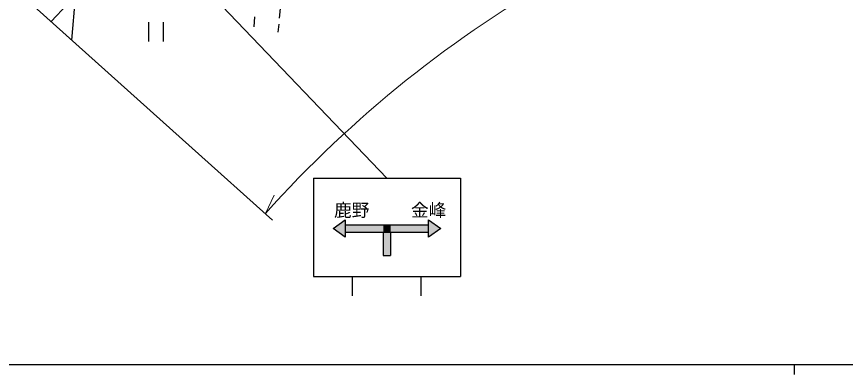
# Model space of a CAD drawing. Units: millimetres at full size, sheet at 1:1000; details may follow other scales. Extents: x 40000 to 680000, y 20000 to 380000.
# Drawn here: x 88735 to 173242, y 204000 to 240492 of the extents above; entities that cross this region are included whole.
import ezdxf
from ezdxf.enums import TextEntityAlignment as Align

# ---------------------------------------------------------------- set-up
doc = ezdxf.new("R2010")
doc.units = ezdxf.units.MM
doc.header["$LTSCALE"] = 1000
for name, color, linetype, lineweight in [('M-BGD', 7, 'Continuous', 25), ('M-BMK-OTRS', 5, 'Continuous', 25), ('M-STR-HTXT', 7, 'Continuous', 13), ('M-STR-STRC', 7, 'Continuous', 25), ('M-TTL-BAND', 7, 'Continuous', 25)]:
    doc.layers.add(name, color=color, linetype=linetype, lineweight=lineweight)
doc.styles.add('ＭＳ ゴシック', font='')
doc.styles.get('ＭＳ ゴシック').set_extended_font_data('MS Gothic')

msp = doc.modelspace()

# ---------------------------------------------------------------- hatches: boundary and pattern name
at = {"layer": 'M-STR-STRC'}
for points in [[(121000, 218885), (122250, 219760), (122250, 219260), (122250, 218510), (122250, 218010)], [(122250, 219760), (122250, 219260), (122250, 218510), (122250, 218010), (121000, 218885)], [(121000, 218885), (122250, 219760), (122250, 219260), (122250, 218510), (122250, 218010)], [(130750, 219260), (130750, 219760), (132000, 218885), (130750, 218010), (130750, 218510)], [(130750, 219260), (130750, 219760), (132000, 218885), (130750, 218010), (130750, 218510)], [(130750, 219260), (130750, 219760), (132000, 218885), (130750, 218010), (130750, 218510)], [(121000, 218885), (121536, 219260), (122250, 219260), (122250, 218510), (122250, 218010)], [(122250, 219260), (130750, 219260), (130750, 218510), (126875, 218510), (126125, 218510), (122250, 218510)], [(122250, 219260), (126125, 219260), (126125, 218510), (122250, 218510)], [(122250, 219260), (130750, 219260), (130750, 218510), (126875, 218510), (126125, 218510), (122250, 218510)], [(126125, 219260), (126875, 219260), (126875, 218510), (126125, 218510)], [(126875, 219260), (130750, 219260), (130750, 218510), (126875, 218510)], [(126125, 218510), (126875, 218510), (126875, 216135), (126125, 216135)], [(126125, 218510), (126875, 218510), (126875, 216135), (126125, 216135)], [(126125, 218510), (126875, 218510), (126875, 216135), (126125, 216135)]]:
    msp.add_hatch(color=256, dxfattribs=at).paths.add_polyline_path(points)

# ---------------------------------------------------------------- linework, layer by layer
at = {"layer": 'M-BGD'}
for p, q in [((94352, 238099), (94753, 242683)), ((115624, 241323), (115521, 240329)), ((112957, 239457), (113031, 240455)), ((102176, 239938), (102176, 237938)), ((103676, 239938), (103676, 237938)), ((115460, 239732), (115375, 238912))]:
    msp.add_line(p, q, dxfattribs=at)
msp.add_lwpolyline([(112152, 255719), (110678, 256305), (108088, 254675), (105419, 252771), (102815, 250683), (99846, 247972), (97258, 245337), (92257, 239977)], dxfattribs=at)
at = {"layer": 'M-BMK-OTRS'}
msp.add_line((84310, 247098), (106652, 227077), dxfattribs=at)
at = {"layer": 'M-STR-HTXT'}
for p, q in [((99133, 252632), (126500, 224000)), ((114844, 219736), (106652, 227077)), ((114099, 220403), (114987, 222293))]:
    msp.add_line(p, q, dxfattribs=at)
msp.add_arc((203464, 140317), 120000, 100.44437, 138.13444, dxfattribs=at)
at = {"layer": 'M-STR-STRC'}
for p, q in [((119000, 224000), (119000, 214000)), ((119000, 224000), (134000, 224000)), ((134000, 224000), (134000, 214000)), ((121000, 218885), (122250, 219760)), ((122250, 219760), (122250, 218010)), ((130750, 218010), (130750, 219760)), ((130750, 219760), (132000, 218885)), ((122250, 218010), (121000, 218885)), ((122250, 219260), (130750, 219260)), ((132000, 218885), (130750, 218010)), ((122250, 218510), (130750, 218510)), ((126125, 218510), (126125, 216135)), ((126875, 218510), (126875, 216135)), ((126125, 216135), (126875, 216135)), ((119000, 214000), (134000, 214000)), ((123000, 212000), (123000, 214000)), ((130000, 212000), (130000, 214000))]:
    msp.add_line(p, q, dxfattribs=at)
at = {"layer": 'M-TTL-BAND'}
for p, q in [((40000, 205000), (579000, 205000)), ((168000, 205000), (168000, 204000))]:
    msp.add_line(p, q, dxfattribs=at)

# ---------------------------------------------------------------- texts
at = {"layer": 'M-STR-STRC', "style": 'ＭＳ ゴシック'}
msp.add_text('鹿野', height=1320, dxfattribs=at).set_placement((121107, 220752), align=Align.MIDDLE_LEFT)
msp.add_text('金峰', height=1320, dxfattribs=at).set_placement((130750, 220752), align=Align.MIDDLE_CENTER)

doc.saveas('drawing.dxf')
